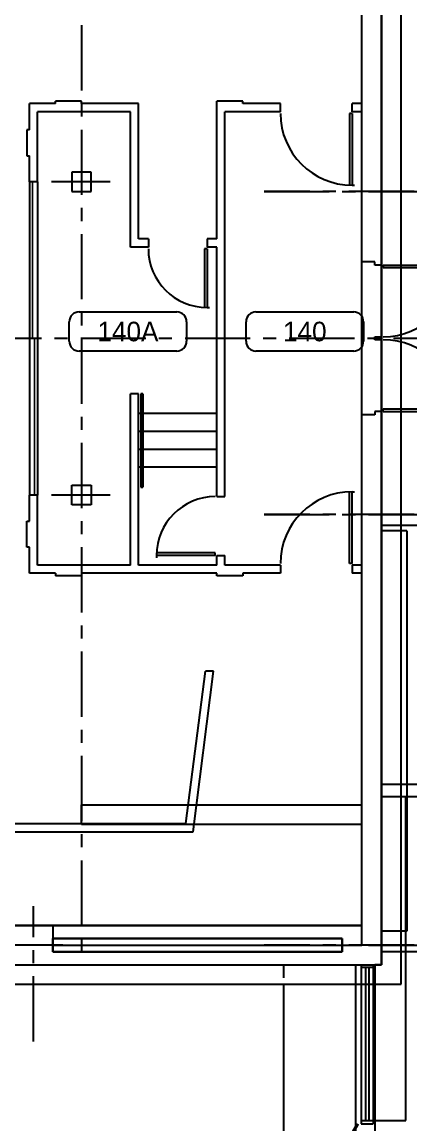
# Model space of a CAD drawing. Header units: inches. Extents: x -116 to 4157, y -436 to 3586.
# Drawn here: x 1068 to 1306, y 2415 to 3091 of the extents above; entities that cross this region are included whole.
import ezdxf
from ezdxf.enums import TextEntityAlignment as Align

# ---------------------------------------------------------------- set-up
doc = ezdxf.new("R2010")
doc.units = ezdxf.units.IN
doc.header["$LTSCALE"] = 32
doc.header["$MEASUREMENT"] = 0
doc.linetypes.add('CENTER', pattern=[2, 1.25, -0.25, 0.25, -0.25])
doc.linetypes.add('HIDDEN', pattern=[0.375, 0.25, -0.125])
doc.layers.get('0').update_dxf_attribs({"color": 5, "linetype": 'CONTINUOUS'})
for name, color, linetype in [('F1-BLDG1', 7, 'CONTINUOUS'), ('F1-BLDG2', 2, 'HIDDEN'), ('F1-BLDG3', 161, 'CONTINUOUS'), ('F1-DOOR1', 3, 'CONTINUOUS'), ('f1-handrail', 3, 'CONTINUOUS'), ('F1-RMNOS', 3, 'CONTINUOUS'), ('F1-STAIR1', 24, 'CONTINUOUS'), ('F1-WINDOW1', 1, 'CONTINUOUS'), ('F1-WINDOW2', 4, 'CONTINUOUS'), ('F2-BLDG1', 7, 'CONTINUOUS'), ('F2-BLDG3', 161, 'CONTINUOUS'), ('f2-bldg4', 2, 'CONTINUOUS'), ('f3-bldg4', 2, 'CONTINUOUS'), ('FB-BLDG1', 7, 'CONTINUOUS'), ('fb-bldg3', 161, 'CONTINUOUS')]:
    doc.layers.add(name, color=color, linetype=linetype)
doc.layers.add('F1-CENTER-MISC', color=240, linetype='CENTER', plot=False)
doc.layers.add('fb-centermisc1', color=20, linetype='CENTER', plot=False)
doc.styles.add('RMNOS', font='HANDLET.SHX')

# ---------------------------------------------------------------- blocks, each defined once
blk = doc.blocks.new('ADR-44L')
for p, q in [((0, 45), (-1.5, 45)), ((0, 1), (0, 45)), ((1.5, 1), (1.5, 44.97)), ((0, 1), (1.5, 1))]:
    blk.add_line(p, q)
blk.add_arc((0, 1), 44, 0, 90)
blk = doc.blocks.new('ADR-44R')
for p, q in [((-1.5, 1), (-1.5, 44.97)), ((0, 1), (0, 45)), ((0, 45), (1.5, 45)), ((0, 1), (-1.5, 1))]:
    blk.add_line(p, q)
blk.add_arc((0, 1), 44, 90, 180)
blk = doc.blocks.new('ADR-36L')
for p, q in [((0, 37), (-1.5, 37)), ((0, 1), (0, 37)), ((1.5, 1), (1.5, 36.97)), ((0, 1), (1.5, 1))]:
    blk.add_line(p, q)
blk.add_arc((0, 1), 36, 0, 90)
blk = doc.blocks.new('RMNOS')
at = {"color": 11}
for p, q in [((-0.3125, 0.125), (0.3125, 0.125)), ((-0.375, -0.0625), (-0.375, 0.0625)), ((0.375, 0.0625), (0.375, -0.0625)), ((0.3125, -0.125), (-0.3125, -0.125))]:
    blk.add_line(p, q, dxfattribs=at)
for centre, start, end in [((-0.3125, 0.0625), 90, 180), ((0.3125, 0.0625), 0, 90), ((-0.3125, -0.0625), 180, 270), ((0.3125, -0.0625), 270, 0)]:
    blk.add_arc(centre, 0.0625, start, end, dxfattribs=at)
at = {"color": 9, "style": 'RMNOS'}
blk.add_attdef('ROOM', text='', height=0.125, dxfattribs=at).set_placement((0, 0), align=Align.MIDDLE)

msp = doc.modelspace()

# ---------------------------------------------------------------- linework, layer by layer
at = {"layer": 'F1-BLDG1'}
for p, q in [((1288.03, 3288), (1288.03, 2942)), ((1276.03, 3041), (1276.03, 3258.5)), ((1088.03, 3041), (1072.03, 3041)), ((1072.03, 3025), (1072.03, 3041)), ((1104.03, 3042.5), (1088.03, 3042.5)), ((1088.03, 3041), (1088.03, 3042.5)), ((1104.03, 3041), (1104.03, 3042.5)), ((1139.03, 3041), (1104.03, 3041)), ((1139.03, 2958), (1139.03, 3041)), ((1187.03, 2958), (1187.03, 3042.5)), ((1203.03, 3042.5), (1187.03, 3042.5)), ((1203.03, 3041), (1203.03, 3042.5)), ((1226.03, 3041), (1203.03, 3041)), ((1226.03, 3036), (1226.03, 3041)), ((1276.03, 3041), (1270.03, 3041)), ((1270.03, 3036), (1270.03, 3041)), ((1134.03, 3036), (1077.03, 3036)), ((1077.03, 2993), (1077.03, 3036)), ((1134.03, 2953), (1134.03, 3036)), ((1192.03, 2800), (1192.03, 3036)), ((1226.03, 3036), (1192.03, 3036)), ((1276.03, 3036), (1270.03, 3036)), ((1276.03, 2944), (1276.03, 3036)), ((1072.03, 3025), (1070.53, 3025)), ((1070.53, 3025), (1070.53, 3009)), ((1070.53, 3009), (1072.03, 3009)), ((1072.03, 2993), (1072.03, 3009)), ((1077.03, 2993), (1072.03, 2993)), ((1145.03, 2953), (1134.03, 2953)), ((1145.03, 2958), (1139.03, 2958)), ((1145.03, 2958), (1145.03, 2953)), ((1187.03, 2958), (1181.03, 2958)), ((1181.03, 2958), (1181.03, 2953)), ((1187.03, 2953), (1181.03, 2953)), ((1187.03, 2800), (1187.03, 2953)), ((1284.03, 2944), (1276.03, 2944)), ((1284.03, 2942), (1284.03, 2944)), ((1288.03, 2942), (1284.03, 2942)), ((1284.03, 2896.25), (1284.03, 2898)), ((1284.03, 2898), (1288.03, 2898)), ((1288.03, 2896.25), (1284.03, 2896.25)), ((1288.03, 2898), (1288.03, 2896.25)), ((1134.03, 2758), (1134.03, 2863)), ((1139.03, 2863), (1134.03, 2863)), ((1139.03, 2758), (1139.03, 2863)), ((1288.03, 2852.25), (1284.03, 2852.25)), ((1284.03, 2852.25), (1284.03, 2850.25)), ((1288.03, 2852.25), (1288.03, 2623.5)), ((1284.03, 2850.25), (1276.03, 2850.25)), ((1276.03, 2758), (1276.03, 2850.25)), ((1072.03, 2785), (1072.03, 2801)), ((1077.03, 2801), (1072.03, 2801)), ((1077.03, 2758), (1077.03, 2801)), ((1187.03, 2800), (1192.03, 2800)), ((1070.53, 2785), (1072.03, 2785)), ((1070.53, 2769), (1070.53, 2785)), ((1072.03, 2769), (1070.53, 2769)), ((1072.03, 2753), (1072.03, 2769)), ((1187.03, 2758), (1187.03, 2764)), ((1187.03, 2764), (1192.03, 2764)), ((1192.03, 2758), (1192.03, 2764)), ((1134.03, 2758), (1077.03, 2758)), ((1187.03, 2758), (1139.03, 2758)), ((1226.03, 2758), (1192.03, 2758)), ((1226.03, 2758), (1226.03, 2753)), ((1276.03, 2758), (1270.03, 2758)), ((1270.03, 2758), (1270.03, 2753)), ((1088.03, 2753), (1072.03, 2753)), ((1088.03, 2753), (1088.03, 2751.5)), ((1104.03, 2751.5), (1088.03, 2751.5)), ((1104.03, 2753), (1104.03, 2751.5)), ((1187.03, 2753), (1104.03, 2753)), ((1187.03, 2751.5), (1187.03, 2753)), ((1203.03, 2751.5), (1187.03, 2751.5)), ((1203.03, 2753), (1203.03, 2751.5)), ((1226.03, 2753), (1203.03, 2753)), ((1276.03, 2753), (1270.03, 2753)), ((1276.03, 2537), (1276.03, 2753)), ((1168.03, 2599.5), (1180.03, 2693)), ((1172.43, 2594.5), (1185.07, 2693)), ((1185.07, 2693), (1180.03, 2693)), ((1377.28, 2623.5), (1288.03, 2623.5)), ((1377.28, 2616), (1288.03, 2616)), ((1288.03, 2616), (1288.03, 2513)), ((672.9, 2599.5), (1168.03, 2599.5)), ((672.9, 2594.5), (1172.43, 2594.5)), ((388.53, 2537), (1276.03, 2537)), ((82.03, 2513), (1288.03, 2513))]:
    msp.add_line(p, q, dxfattribs=at)
at = {"layer": 'F1-BLDG2'}
msp.add_line((1228.03, 2513), (1228.03, 1567), dxfattribs=at)
at = {"layer": 'F1-BLDG3'}
for p, q in [((1303.03, 2417.5), (1303.03, 2616)), ((1264.03, 2529), (1086.53, 2529)), ((1086.53, 2529), (1086.53, 2521)), ((1264.03, 2521), (1264.03, 2529)), ((1086.53, 2521), (1264.03, 2521)), ((1283.03, 2417.5), (1303.03, 2417.5))]:
    msp.add_line(p, q, dxfattribs=at)
at = {"layer": 'F1-CENTER-MISC'}
for p, q in [((1756.03, 2987), (1216.03, 2987)), ((1335.52, 2897), (-115.53, 2897)), ((1756.03, 2789), (1216.03, 2789)), ((1756.03, 2525), (1216.03, 2525))]:
    msp.add_line(p, q, dxfattribs=at)
at = {"layer": 'F1-DOOR1', "const_width": 2}
msp.add_lwpolyline([(1273.53, 2415.5), (1250.03, 2374.8)], dxfattribs=at)
at = {"layer": 'f1-handrail'}
for p, q in [((1141.62, 2863), (1140.38, 2863)), ((1140.38, 2805.75), (1141.62, 2805.75))]:
    msp.add_line(p, q, dxfattribs=at)
for points in [[(1140.38, 2863), (1140.38, 2805.75)], [(1141.62, 2863), (1141.62, 2805.75)]]:
    msp.add_lwpolyline(points, dxfattribs=at)
at = {"layer": 'F1-STAIR1'}
for p, q in [((1140.38, 2851), (1139.03, 2851)), ((1187.03, 2851), (1141.62, 2851)), ((1140.38, 2840), (1139.03, 2840)), ((1187.03, 2840), (1141.62, 2840)), ((1140.38, 2829), (1139.03, 2829)), ((1187.03, 2829), (1141.62, 2829)), ((1140.38, 2818), (1139.03, 2818)), ((1187.03, 2818), (1141.62, 2818))]:
    msp.add_line(p, q, dxfattribs=at)
at = {"layer": 'F1-WINDOW1'}
for p, q in [((1072.03, 2993), (1072.03, 2801)), ((1077.03, 2993), (1077.03, 2801)), ((1275.53, 2511.5), (1275.53, 2417.5)), ((1278.28, 2511.5), (1278.28, 2417.5)), ((1280.28, 2511.5), (1280.28, 2417.5)), ((1283.03, 2511.5), (1283.03, 2417.5))]:
    msp.add_line(p, q, dxfattribs=at)
at = {"layer": 'F1-WINDOW1', "const_width": 1}
for points in [[(1074, 2993), (1074, 2896.75)], [(1075.25, 2897), (1075.25, 2801)]]:
    msp.add_lwpolyline(points, dxfattribs=at)
at = {"layer": 'F1-WINDOW2'}
for p, q in [((1275.53, 2513), (1275.53, 2511.5)), ((1275.53, 2511.5), (1283.03, 2511.5)), ((1283.03, 2513), (1283.03, 2511.5)), ((1275.53, 2417.5), (1283.03, 2417.5)), ((1275.53, 2417.5), (1275.53, 2415.5)), ((1275.53, 2415.5), (1283.03, 2415.5)), ((1283.03, 2417.5), (1283.03, 2415.5))]:
    msp.add_line(p, q, dxfattribs=at)
at = {"layer": 'F2-BLDG1'}
for p, q in [((1288.03, 2513), (1288.03, 3281)), ((1276.03, 2537), (1276.03, 3257)), ((1276.03, 2537), (264.03, 2537)), ((80.03, 2513), (1288.03, 2513))]:
    msp.add_line(p, q, dxfattribs=at)
at = {"layer": 'F2-BLDG3'}
for p, q in [((1086.53, 2521), (1086.53, 2529)), ((1086.53, 2529), (1264.03, 2529)), ((1264.03, 2529), (1264.03, 2521)), ((1264.03, 2521), (1086.53, 2521))]:
    msp.add_line(p, q, dxfattribs=at)
at = {"layer": 'f2-bldg4'}
for p, q in [((1300.03, 2501), (1300.03, 3293)), ((68.03, 2501), (1300.03, 2501)), ((1228.03, 2501), (1228.03, 1372))]:
    msp.add_line(p, q, dxfattribs=at)
at = {"layer": 'f3-bldg4'}
for p, q in [((68.03, 2501), (1228.03, 2501)), ((1228.03, 2501), (1228.03, 1567))]:
    msp.add_line(p, q, dxfattribs=at)
at = {"layer": 'FB-BLDG1'}
for p, q in [((1288.03, 3223.25), (1288.03, 2782.5)), ((1276.03, 2611), (1276.03, 3183)), ((1110.03, 2999), (1098.03, 2999)), ((1098.03, 2999), (1098.03, 2987)), ((1110.03, 2987), (1110.03, 2999)), ((1098.03, 2987), (1110.03, 2987)), ((1098.03, 2795), (1098.03, 2807)), ((1098.03, 2807), (1110.03, 2807)), ((1110.03, 2807), (1110.03, 2795)), ((1110.03, 2795), (1098.03, 2795)), ((1288.03, 2782.5), (1376.03, 2782.5)), ((1104.03, 2599), (1104.03, 2611)), ((1104.03, 2611), (1276.03, 2611)), ((1276.03, 2599), (1104.03, 2599)), ((1276.03, 2525), (1276.03, 2599)), ((1062.53, 2537), (1086.53, 2537)), ((1086.53, 2537), (1086.53, 2525)), ((1086.53, 2525), (1276.03, 2525)), ((80.03, 2513), (1272.03, 2513)), ((1272.03, 2513), (1272.03, 1360))]:
    msp.add_line(p, q, dxfattribs=at)
at = {"layer": 'fb-bldg3'}
for p, q in [((1288.03, 2779), (1288.03, 2533.5)), ((1303.53, 2779), (1288.03, 2779)), ((1303.53, 2779), (1303.53, 2533.5)), ((1303.53, 2533.5), (1288.03, 2533.5)), ((1376.03, 2521), (1288.03, 2521)), ((1288.03, 2521), (1288.03, 2513)), ((1288.03, 2513), (1284.03, 2513)), ((1284.03, 2513), (1284.03, 1360))]:
    msp.add_line(p, q, dxfattribs=at)
at = {"layer": 'fb-centermisc1'}
for p, q in [((1104.03, 3281), (1104.03, 2513)), ((1121.53, 2993), (1085.53, 2993)), ((1216.03, 2987), (1755.28, 2987)), ((1121.53, 2801), (1085.53, 2801)), ((1216.03, 2789), (1756.03, 2789)), ((1074.53, 2466), (1074.53, 2549)), ((1092.53, 2525), (1056.53, 2525)), ((1216.03, 2525), (1756.03, 2525))]:
    msp.add_line(p, q, dxfattribs=at)

# ---------------------------------------------------------------- block references
at = {"layer": 'F1-DOOR1'}
for name, p, rotation in [('ADR-44L', (1270.03, 3036), 180), ('ADR-36L', (1181.03, 2953), 180), ('ADR-44L', (1288.03, 2942), 270), ('ADR-44R', (1288.03, 2852.25), 270), ('ADR-36L', (1187.03, 2764), 90)]:
    msp.add_blockref(name, p, dxfattribs=dict(at, rotation=rotation))
msp.add_blockref('ADR-44R', (1270.03, 2758), dxfattribs=at)
at = {"layer": 'F1-RMNOS', "xscale": 96, "yscale": 96, "zscale": 96}
for p, values in [((1132.5, 2901.25), {'ROOM': '140A'}), ((1241, 2901.25), {'ROOM': '140'})]:
    msp.add_blockref('RMNOS', p, dxfattribs=at).add_auto_attribs(values)

doc.saveas('drawing.dxf')
